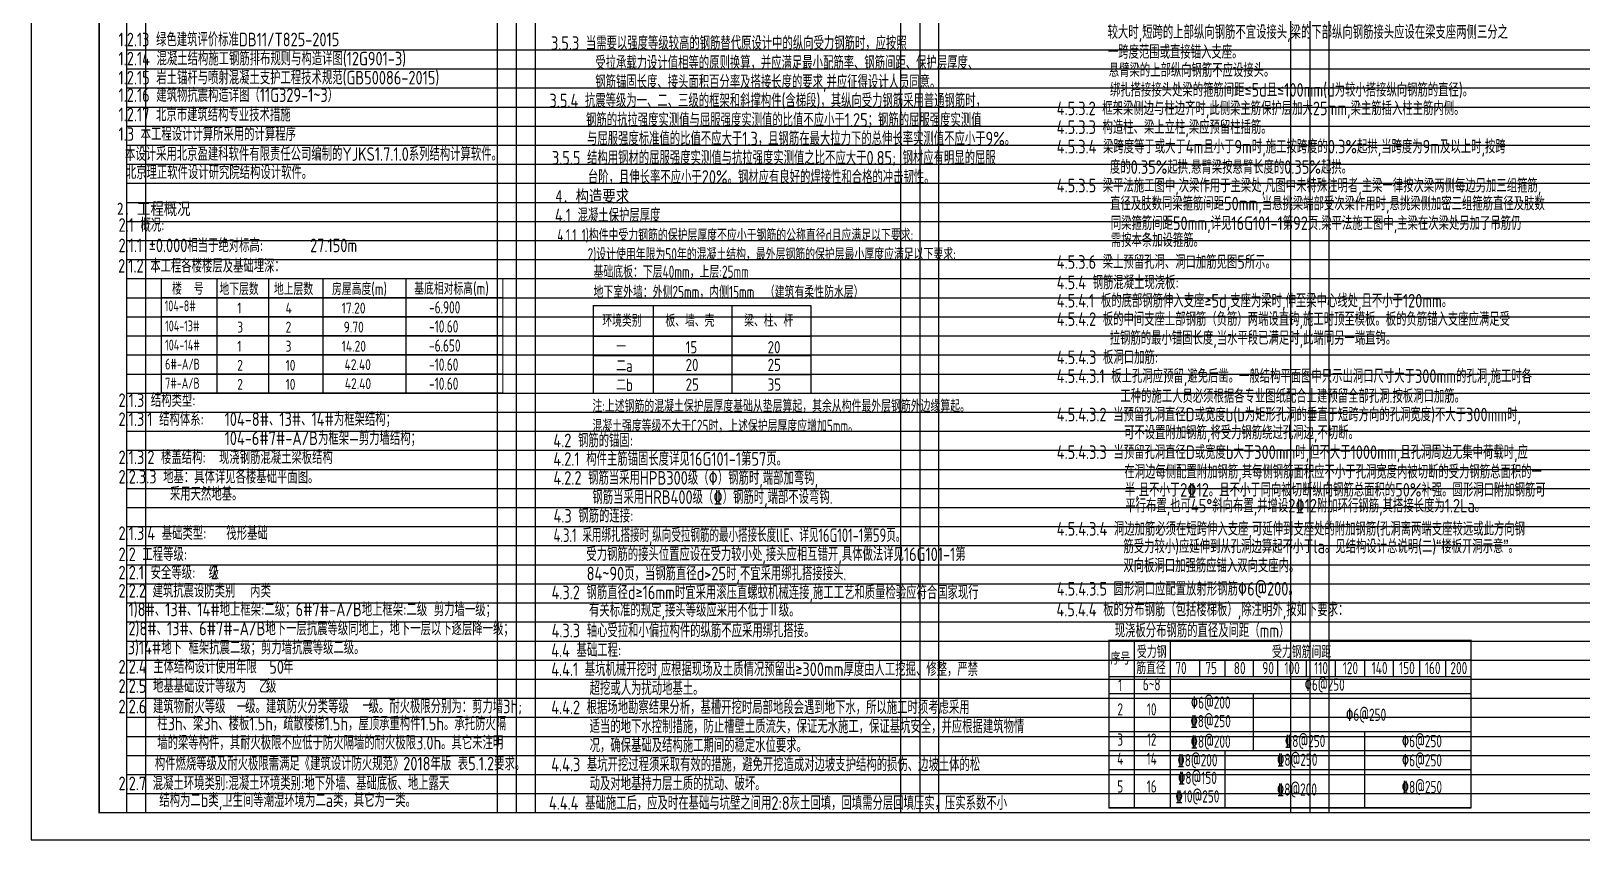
# Model space of a CAD drawing. Extents: x -67167 to 417929, y -86205 to 407116.
# Drawn here: x 215469 to 272418, y 273280 to 302971 of the extents above; entities that cross this region are included whole.
import ezdxf
from ezdxf.enums import TextEntityAlignment as Align

# ---------------------------------------------------------------- set-up
doc = ezdxf.new("R2010")
doc.units = 0
doc.header["$LTSCALE"] = 1000
for name, color, linetype in [('3', 3, 'Continuous'), ('H', 7, 'Continuous'), ('h1', 7, 'Continuous'), ('SHEET_LINE', 6, 'Continuous'), ('字', 3, 'Continuous')]:
    doc.layers.add(name, color=color, linetype=linetype)
doc.layers.add('位置线', color=252, linetype='Continuous', plot=False)
doc.layers.add('别墅1#~5#$0$修改', color=6, linetype='Continuous', plot=False)
doc.styles.add('-黑体', font='simhei.ttf')
doc.styles.add('HZJD', font='tssdeng1.shx', dxfattribs={"width": 0.7, "bigfont": 'tssdchn.shx'})
doc.styles.add('TSSD', font='tssdeng.shx', dxfattribs={"width": 0.7, "bigfont": 'tssdchn.shx'})
doc.styles.add('TSSD_Dimension', font='Tssdeng.shx', dxfattribs={"width": 0.7, "bigfont": 'hztxt.shx'})

msp = doc.modelspace()

# ---------------------------------------------------------------- linework, layer by layer
at = {"linetype": 'Continuous'}
msp.add_lwpolyline([(215471.741, 273282.933), (320596.741, 273282.934), (320596.741, 332682.934), (215471.741, 332682.933)], close=True, dxfattribs=at)
at = {"layer": '3', "color": 6, "ltscale": 0.7}
for p, q in [((255046.742, 280607.157), (268340.981, 280607.157)), ((255046.742, 280607.157), (255046.742, 274461.04)), ((255976.119, 280607.157), (255976.119, 274461.04)), ((257296.119, 280607.157), (257296.119, 274461.04)), ((261233.96, 280607.157), (261233.96, 280595.366)), ((268340.981, 280607.157), (268340.982, 274461.041)), ((257296.119, 279893.21), (268340.981, 279893.21)), ((258371.472, 279893.21), (258371.472, 279284.986)), ((259297.914, 279893.21), (259297.914, 279284.986)), ((260348.314, 279893.21), (260348.314, 279284.986)), ((261233.96, 279893.21), (261233.96, 279284.986)), ((262284.36, 279893.21), (262284.36, 279284.986)), ((263349.739, 279893.21), (263349.739, 279284.986)), ((264430.094, 279893.21), (264430.094, 279284.986)), ((265480.494, 279893.21), (265480.494, 279284.986)), ((266456.005, 279893.21), (266456.005, 279284.986)), ((267401.561, 279893.21), (267401.561, 279284.986)), ((255046.742, 279284.986), (268340.981, 279284.986)), ((255046.742, 278661.04), (268340.981, 278661.041)), ((260348.314, 278661.04), (260348.314, 276561.04)), ((255046.742, 277261.04), (268340.981, 277261.041)), ((264430.094, 277261.04), (264430.094, 274461.04)), ((255046.742, 276561.04), (268340.981, 276561.041)), ((259297.914, 276561.04), (259297.914, 274461.04)), ((255046.742, 275861.04), (257296.119, 275861.04)), ((257296.119, 275861.04), (268340.981, 275861.041)), ((255046.742, 274461.04), (268340.982, 274461.041))]:
    msp.add_line(p, q, dxfattribs=at)
at = {"layer": '3', "color": 6, "ltscale": 0.7, "const_width": 50}
msp.add_lwpolyline([(255046.742, 280607.157), (268340.981, 280607.157), (268340.982, 274461.041), (255046.742, 274461.04), (255046.742, 280607.157)], dxfattribs=at)
at = {"layer": 'H'}
for p, q in [((220250.843, 293882.933), (220250.843, 289682.933)), ((236108.659, 292892.491), (241208.637, 292892.491)), ((236108.659, 292892.491), (236108.659, 289672.743)), ((238308.559, 292892.491), (238308.559, 289672.743)), ((241204.637, 292892.491), (241204.637, 289672.743)), ((241204.637, 292892.491), (241204.637, 289672.743)), ((241208.637, 292892.491), (244104.637, 292892.491)), ((244104.637, 292892.491), (244104.637, 289672.743)), ((244104.637, 292892.491), (244104.637, 289672.743)), ((232790.551, 292482.933), (220250.843, 292482.933)), ((232790.551, 291782.933), (220250.843, 291782.933)), ((236108.659, 291766.997), (241208.637, 291766.997)), ((241208.637, 291766.997), (244104.637, 291766.997)), ((232790.551, 291082.933), (220250.843, 291082.933)), ((236108.659, 291066.997), (241208.637, 291066.997)), ((241208.637, 291066.997), (244104.637, 291066.997)), ((232790.551, 290382.933), (220250.843, 290382.933)), ((236108.659, 290366.997), (241208.637, 290366.997)), ((241208.637, 290366.997), (244104.637, 290366.997)), ((232790.551, 289682.933), (220250.843, 289682.933)), ((232790.551, 289682.933), (220250.843, 289682.933)), ((232790.551, 289682.933), (220250.843, 289682.933))]:
    msp.add_line(p, q, dxfattribs=at)
at = {"layer": 'H', "const_width": 40}
for points in [[(229238.595, 293882.933), (220250.843, 293882.933), (220250.843, 289682.933), (229238.595, 289682.933)], [(232790.551, 293882.933), (229238.595, 293882.933)], [(229238.595, 289682.933), (232790.551, 289682.933), (232790.551, 293882.933)], [(241208.637, 292892.491), (236108.659, 292892.491), (236108.659, 289672.743), (241208.637, 289672.743)], [(244104.637, 292892.491), (241208.637, 292892.491)], [(241208.637, 289672.743), (244104.637, 289672.743), (244104.637, 292892.491)]]:
    msp.add_lwpolyline(points, dxfattribs=at)
at = {"layer": 'SHEET_LINE'}
for points, const_width in [([(215471.741, 273282.933), (215471.741, 332682.933), (320596.741, 332682.934), (320596.741, 273282.934)], 5), ([(217971.741, 274282.933), (217971.741, 331682.933), (319596.741, 331682.934), (319596.741, 274282.934)], 50)]:
    msp.add_lwpolyline(points, close=True, dxfattribs=dict(at, const_width=const_width))
at = {"layer": '位置线', "ltscale": 0.7}
for p, q in [((218971.741, 331682.933), (218971.741, 274282.933)), ((219671.741, 331682.933), (219671.741, 274282.933)), ((232591.741, 274282.933), (232591.741, 331682.933)), ((233291.741, 274282.933), (233291.741, 331682.933)), ((233991.741, 274282.933), (233991.741, 331682.933)), ((247411.741, 274282.933), (247411.741, 331682.933)), ((248111.741, 274282.933), (248111.741, 331682.933)), ((248803.611, 274282.933), (248803.61, 331682.933)), ((261731.741, 274282.933), (261731.741, 331682.933)), ((262431.741, 274282.933), (262431.741, 331682.933)), ((263131.741, 274282.933), (263131.741, 331682.933)), ((218971.741, 302282.933), (291071.741, 302282.934)), ((218971.741, 301582.933), (291071.741, 301582.934)), ((218971.741, 300882.933), (291071.741, 300882.934)), ((218971.741, 300182.933), (291071.741, 300182.934)), ((218971.741, 299482.933), (291071.741, 299482.934)), ((218971.741, 298782.933), (291071.741, 298782.934)), ((218971.741, 298082.933), (291071.741, 298082.934)), ((218971.741, 297382.933), (291071.741, 297382.934)), ((218971.741, 296682.933), (291071.741, 296682.934)), ((218971.741, 295982.933), (291071.741, 295982.934)), ((218971.741, 295282.933), (291071.741, 295282.934)), ((218971.741, 294582.933), (291071.741, 294582.934)), ((218971.741, 293882.933), (291071.741, 293882.934)), ((218971.741, 293182.933), (291071.741, 293182.934)), ((218971.741, 292482.933), (291071.741, 292482.934)), ((218971.741, 291782.933), (291071.741, 291782.934)), ((218971.741, 291082.933), (291071.741, 291082.934)), ((218971.741, 290382.933), (291071.741, 290382.934)), ((218971.741, 289682.933), (291071.741, 289682.934)), ((218971.741, 288982.933), (291071.741, 288982.934)), ((218971.741, 288282.933), (291071.741, 288282.934)), ((218971.741, 287582.933), (291071.741, 287582.934)), ((218971.741, 286882.933), (291071.741, 286882.934)), ((218971.741, 286182.933), (291071.741, 286182.934)), ((218971.741, 285482.933), (291071.741, 285482.934)), ((218971.741, 284782.933), (291071.741, 284782.934)), ((218971.741, 284082.933), (291071.741, 284082.934)), ((218971.741, 283382.933), (291071.741, 283382.934)), ((218971.741, 282682.933), (291071.741, 282682.934)), ((218971.741, 281982.933), (291071.741, 281982.934)), ((218971.741, 281282.933), (291071.741, 281282.934)), ((218971.741, 280582.933), (291071.741, 280582.934)), ((218971.741, 279882.933), (291071.741, 279882.934)), ((218971.741, 279182.933), (291071.741, 279182.934)), ((218971.741, 278482.933), (291071.741, 278482.934)), ((218971.741, 277782.933), (291071.741, 277782.934)), ((218971.741, 277082.933), (291071.741, 277082.934)), ((218971.741, 276382.933), (291071.741, 276382.934)), ((218971.741, 275682.933), (291071.741, 275682.934)), ((218971.741, 274982.933), (291071.741, 274982.934)), ((218971.741, 274282.933), (291071.741, 274282.934))]:
    msp.add_line(p, q, dxfattribs=at)
at = {"layer": '别墅1#~5#$0$修改', "linetype": 'Continuous'}
for p, q in [((222448.094, 286882.933), (226718.792, 286882.933)), ((221806.763, 285482.933), (231244.344, 285482.933)), ((221806.763, 284782.933), (231244.344, 284782.933))]:
    msp.add_line(p, q, dxfattribs=at)
at = {"layer": '字'}
for p, q in [((222295.777, 293882.933), (222295.777, 289682.933)), ((224183.795, 293882.933), (224183.795, 289682.933)), ((226183.795, 293882.933), (226183.795, 289682.933)), ((229238.595, 289682.933), (229238.595, 293882.933)), ((232790.551, 293182.933), (220250.843, 293182.933))]:
    msp.add_line(p, q, dxfattribs=at)
at = {"layer": '字', "color": 1}
for p, q in [((224210.007, 293882.933), (227561.279, 293882.933)), ((222448.094, 284082.933), (224247.157, 284082.933)), ((221994.441, 282682.933), (222392.515, 282682.933)), ((223495.948, 281982.933), (224306.064, 281982.933)), ((224187.957, 278482.933), (224858.398, 278482.933)), ((223761.949, 277782.933), (224315.7, 277782.933))]:
    msp.add_line(p, q, dxfattribs=at)

# ---------------------------------------------------------------- texts
at = {"layer": '3', "color": 6, "ltscale": 0.7, "style": 'TSSD', "width": 0.8}
for s, p in [('直径及肢数同梁箍筋间距50mm,当悬挑梁端部受次梁作用时,悬挑梁侧加密三组箍筋直径及肢数', (255094.746, 296387.561)), ('同梁箍筋间距50mm,详见16G101-1第92页.梁平法施工图中,主梁在次梁处另加了吊筋仍', (255117.626, 295667.622)), ('需按本条加设箍筋。', (255117.626, 295045.349))]:
    msp.add_text(s, height=500, rotation=0.0000007, dxfattribs=at).set_placement(p)
at = {"layer": '3', "color": 6, "style": 'HZJD', "width": 0.7}
for s, p in [('4.1.1 1)构件中受力钢筋的保护层厚度不应小于钢筋的公称直径d且应满足以下要求:', (234794.321, 295252.33)), ('2)设计使用年限为50年的混凝土结构，最外层钢筋的保护层最小厚度应满足以下要求:', (235906.885, 294552.33)), ('-6.900', (230087.175, 292603.229)), ('-10.60', (230087.175, 291903.229)), ('-6.650', (230087.175, 291203.229)), ('-10.60', (230087.175, 290503.229)), ('-10.60', (230087.175, 289803.229))]:
    msp.add_text(s, height=450, rotation=0.0000007, dxfattribs=at).set_placement(p)
at = {"layer": '3', "style": 'HZJD', "width": 0.7}
for s, p in [('基础底板：下层40mm，上层:25mm', (236123.227, 293911.514, -600)), ('地下室外墙：外侧25mm，内侧15mm  （建筑有柔性防水层）', (236123.227, 293167.993, -600)), ('注:上述钢筋的混凝土保护层厚度基础从垫层算起，其余从构件最外层钢筋外边缘算起。', (236081.19, 288985.032)), ('混凝土强度等级不大于C25时，上述保护层厚度应增加5mm。', (236081.19, 288253.51))]:
    msp.add_text(s, height=450, rotation=0.0000007, dxfattribs=at).set_placement(p)
at = {"layer": '3', "color": 6, "ltscale": 0.7}
for s, style, width, p in [('4.2.1 构件主筋锚固长度详见16G101-1第57页。', 'TSSD', 0.8, (234649.86, 286864.548)), ('4.3.1 采用绑扎搭接时,纵向受拉钢筋的最小搭接长度l\x8elE\x8f、详见16G101-1第59页。', 'TSSD_Dimension', 0.7, (234654.288, 284066.302)), ('受力钢筋的接头位置应设在受力较小处,接头应相互错开,具体做法详见16G101-1第', 'TSSD', 0.8, (235860.698, 283366.702)), ('84~90页，当钢筋直径d>25时,不宜采用绑扎搭接接头.', 'TSSD', 0.8, (235871.444, 282659.335))]:
    msp.add_text(s, height=500, rotation=0.0000007, dxfattribs=dict(at, style=style, width=width)).set_placement(p, align=Align.BOTTOM_LEFT)
at = {"layer": '3', "color": 6, "ltscale": 0.7, "style": 'TSSD_Dimension', "width": 0.7}
for s, p in [('序号', (255468.577, 279966.479)), ('受力钢', (256620.391, 280208.086)), ('受力钢筋间距', (262124.157, 280208.086)), ('筋直径', (256593.518, 279617.492)), ('70', (257692.528, 279590.645)), ('75', (258799.792, 279590.645)), ('80', (259849.104, 279590.645)), ('90 ', (260989.369, 279590.645)), ('100', (261775.095, 279590.645)), ('110', (262839.331, 279590.645)), ('120', (263915.47, 279590.645)), ('140', (264986.602, 279590.645)), ('150', (265990.886, 279590.645)), ('160', (266935.654, 279590.645)), ('200', (267895.828, 279590.645)), ('1', (255462.129, 278966.699)), ('6~8', (256617.174, 278991.13)), ('2', (255462.129, 278074.298)), ('10', (256617.174, 278074.298)), ('3', (255462.129, 276966.061)), ('12', (256617.174, 276966.061)), ('4', (255462.129, 276266.061)), ('14', (256617.174, 276266.061)), ('5', (255462.129, 275243.915)), ('16', (256617.174, 275243.915))]:
    msp.add_text(s, height=450, rotation=0.0000007, dxfattribs=at).set_placement(p, align=Align.MIDDLE)
for s, p in [('\x826@250', (262969.599, 278983.389)), ('\x826@200', (258781.832, 278325.084)), ('\x848@250', (258781.832, 277641.758)), ('\x826@250', (264490.826, 277876.009)), ('\x848@200', (258781.832, 276890.08)), ('\x848@250', (262250.757, 276911.556)), ('\x826@250', (266538.856, 276907.211)), ('\x848@200', (258297.596, 276205.837)), ('\x848@250', (261961.39, 276224.305)), ('\x826@250', (266538.856, 276202.892)), ('\x848@150', (258296.95, 275559.976)), ('\x8410@250', (258296.95, 274876.65)), ('\x848@200', (261951.309, 275132.005)), ('\x848@250', (266538.856, 275225.136))]:
    msp.add_text(s, height=450, rotation=0.0000007, dxfattribs=at).set_placement(p, align=Align.MIDDLE_CENTER)
at = {"layer": 'H', "style": 'HZJD', "width": 0.8}
for s, p in [('环境类别', (236446.435, 292115.761)), ('板、墙、壳', (238762.211, 292115.761)), ('梁、柱、杆', (241656.466, 292115.761))]:
    msp.add_text(s, height=450, rotation=0.0000007, dxfattribs=at).set_placement(p)
at = {"layer": 'h1', "style": 'HZJD', "width": 0.8}
for s, p in [('15', (239506.22, 291141.404)), ('20', (242517.718, 291141.404)), ('一', (236957.974, 291161.515)), ('二a', (236957.974, 290461.515)), ('20', (239506.22, 290492.846)), ('25', (242517.718, 290492.846)), ('二b', (236957.974, 289761.515)), ('25', (239506.22, 289770.413)), ('35', (242517.718, 289770.413))]:
    msp.add_text(s, height=450, rotation=0.0000007, dxfattribs=at).set_placement(p)
at = {"layer": '字'}
for s, height, style, width, p in [('较大时,短跨的上部纵向钢筋不宜设接头,梁的下部纵向钢筋接头应设在梁支座两侧三分之', 500, 'TSSD', 0.8, (255000.248, 302682.637)), ('3.5.3 当需要以强度等级较高的钢筋替代原设计中的纵向受力钢筋时，应按照', 500, 'TSSD', 0.8, (234560.133, 302278.846)), ('一跨度范围或直接锚入支座。', 500, 'TSSD', 0.8, (255010.554, 301955.003)), ('      受拉承载力设计值相等的原则换算，并应满足最小配筋率、钢筋间距、保护层厚度、', 500, 'TSSD', 0.8, (234731.756, 301555.402)), ('悬臂梁的上部纵向钢筋不应设接头。', 500, 'TSSD', 0.8, (255042.123, 301283.461)), ('      钢筋锚固长度、接头面积百分率及搭接长度的要求,并应征得设计人员同意。', 500, 'TSSD', 0.8, (234731.756, 300852.874)), ('3.5.4 抗震等级为一、二、三级的框架和斜撑构件(含梯段)，其纵向受力钢筋采用普通钢筋时，', 500, 'TSSD', 0.8, (234507.243, 300169.973, -300)), ('绑扎搭接接头处梁的箍筋间距≤5d且≤100mm(d为较小搭接纵向钢筋的直径)。', 500, 'TSSD', 0.8, (255084.64, 300559.993)), ('4.5.3.2 框架梁侧边与柱边齐时,此侧梁主筋保护层加大25mm,梁主筋插入柱主筋内侧。', 500, 'TSSD', 0.8, (253131.555, 299882.581)), ('钢筋的抗拉强度实测值与屈服强度实测值的比值不应小于1.25；钢筋的屈服强度实测值', 500, 'TSSD', 0.8, (235848.677, 299458.188, -300)), ('4.5.3.3 构造柱、梁上立柱,梁应预留柱插筋。', 500, 'TSSD', 0.8, (253131.555, 299191.639)), ('与屈服强度标准值的比值不应大于1.3，且钢筋在最大拉力下的总伸长率实测值不应小于9%%%。', 500, 'TSSD', 0.8, (235884.677, 298774.926, -300)), ('4.5.3.4 梁跨度等于或大于4m且小于9m时,施工按跨度的0.3%%%起拱,当跨度为9m及以上时,按跨', 500, 'TSSD', 0.8, (253131.555, 298477.984)), ('3.5.5 结构用钢材的屈服强度实测值与抗拉强度实测值之比不应大于0.85; 钢材应有明显的屈服', 500, 'TSSD', 0.8, (234594.414, 298070.909)), ('台阶，且伸长率不应小于20%%%。钢材应有良好的焊接性和合格的冲击韧性。', 500, 'TSSD', 0.8, (235917.251, 297362.822)), ('度的0.35%起拱.悬臂梁按悬臂长度的0.35%起拱。', 500, 'TSSD', 0.8, (255087.08, 297727.984)), ('4.5.3.5 梁平法施工图中,次梁作用于主梁处,凡图中未特殊注明者,主梁一律按次梁两侧每边另加三组箍筋,', 500, 'TSSD', 0.8, (253131.555, 297048.495)), ('2. 工程概况', 450, '-黑体', 0.8, (218625.882, 296227.267)), ('4.5.3.6 梁上预留孔洞、洞口加筋见图5所示。', 500, 'TSSD', 0.8, (253131.555, 294243.433)), ('4.5.4 钢筋混凝土现浇板:', 500, 'TSSD', 0.8, (253131.555, 293493.433)), ('楼  号', 450, 'HZJD', 0.8, (220646.623, 293291.179)), ('地下层数', 450, 'HZJD', 0.8, (222387.262, 293276.856)), ('地上层数', 450, 'HZJD', 0.8, (224387.262, 293276.856)), ('房屋高度(m)', 450, 'HZJD', 0.8, (226521.411, 293276.856)), ('基底相对标高(m)', 450, 'HZJD', 0.8, (229540.986, 293291.179)), ('4.5.4.1 板的底部钢筋伸入支座≥5d,支座为梁时,伸至梁中心线处,且不小于120mm。', 500, 'TSSD', 0.8, (253131.555, 292822.599)), ('104-8#', 400, 'HZJD', 0.7, (220378.095, 292684.081)), ('1', 400, 'TSSD', 0.8, (223041.404, 292603.229)), ('4', 400, 'TSSD', 0.8, (224816.416, 292603.229)), ('17.20', 400, 'TSSD', 0.8, (226877.805, 292603.229)), ('104-13#', 400, 'HZJD', 0.7, (220394.097, 291946.555)), ('3', 400, 'TSSD', 0.8, (223041.404, 291903.229)), ('2', 400, 'TSSD', 0.8, (224816.416, 291903.229)), ('9.70', 400, 'TSSD', 0.8, (226949.671, 291903.229)), ('4.5.4.2 板的中间支座上部钢筋（负筋）两端设直钩,施工时顶至模板。板的负筋锚入支座应满足受', 500, 'TSSD', 0.8, (253131.555, 292148.166)), ('104-14#', 400, 'HZJD', 0.7, (220394.097, 291246.555)), ('1', 400, 'TSSD', 0.8, (223041.404, 291203.229)), ('3', 400, 'TSSD', 0.8, (224816.416, 291203.229)), ('14.20', 400, 'TSSD', 0.8, (226877.805, 291203.229)), ('拉钢筋的最小锚固长度,当水平段已满足时,此端同另一端直钩。', 500, 'TSSD', 0.8, (255077.736, 291452.141)), ('4.5.4.3 板洞口加筋:', 500, 'TSSD', 0.8, (253131.555, 290745.322)), ('6#-A/B', 400, 'HZJD', 0.7, (220394.097, 290546.555)), ('2', 400, 'TSSD', 0.8, (223041.404, 290503.229)), ('10', 400, 'TSSD', 0.8, (224816.416, 290503.229)), ('42.40', 400, 'TSSD', 0.8, (226981.744, 290526.645)), ('4.5.4.3.1 板上孔洞应预留,避免后凿。一般结构平面图中只示出洞口尺寸大于300mm的孔洞,施工时各', 500, 'TSSD', 0.8, (253131.555, 290055.216)), ('7#-A/B', 400, 'HZJD', 0.7, (220394.097, 289846.555)), ('2', 400, 'TSSD', 0.8, (223041.404, 289803.229)), ('10', 400, 'TSSD', 0.8, (224816.416, 289803.229)), ('42.40', 400, 'TSSD', 0.8, (226990.904, 289826.645)), ('工种的施工人员必须根据各专业图纸配合土建预留全部孔洞.按板洞口加筋。', 500, 'TSSD', 0.8, (255468.747, 289322.558)), ('4.5.4.3.2 当预留孔洞直径D或宽度b(b为矩形孔洞的垂直于短跨方向的孔洞宽度)不大于300mm时,', 500, 'TSSD', 0.8, (253131.555, 288643.17)), ('可不设置附加钢筋,将受力钢筋绕过孔洞边,不切断。', 500, 'TSSD', 0.8, (255604.646, 287983.711)), ('4.5.4.3.3 当预留孔洞直径D或宽度b大于300mm时,但不大于1000mm,且孔洞周边无集中荷载时,应', 500, 'TSSD', 0.8, (253131.555, 287262.983)), ('在洞边每侧配置附加钢筋,其每侧钢筋面积应不小于孔洞宽度内被切断的受力钢筋总面积的一', 500, 'TSSD', 0.8, (255614.338, 286545.983)), ('半,且不小于2\x8412。且不小于同向被切断纵向钢筋总面积的50%%%补强。圆形洞口附加钢筋可', 500, 'TSSD', 0.8, (255634.467, 285880.64)), ('4.5.4.3.4 洞边加筋必须在短跨伸入支座,可延伸到支座处的附加钢筋(孔洞离两端支座较远或此方向钢', 500, 'TSSD', 0.8, (253131.555, 284448.491)), ('筋受力较小)应延伸到从孔洞边算起不小于la。见结构设计总说明(二)“楼板开洞示意”。', 500, 'TSSD', 0.8, (255579.96, 283804.004)), ('双向板洞口加强筋应锚入双向支座内。', 500, 'TSSD', 0.8, (255579.96, 283104.004)), ('4.5.4.3.5 圆形洞口应配置放射形钢筋\x826@200。', 500, 'TSSD', 0.8, (253131.555, 282248.491)), ('4.5.4.4 板的分布钢筋（包括楼梯板）,除注明外,按如下要求：', 500, 'TSSD', 0.8, (253120.035, 281489.066)), ('4.4.4 基础施工后，应及时在基础与坑壁之间用2:8灰土回填，回填需分层回填压实，压实系数不小', 500, 'TSSD', 0.8, (234486.377, 274385.327))]:
    msp.add_text(s, height=height, rotation=0.0000007, dxfattribs=dict(at, style=style, width=width)).set_placement(p)
at = {"layer": '字', "style": 'TSSD', "width": 0.8}
for s, p in [('1.2.13 绿色建筑评价标准DB11/T825-2015', (218681.958, 302259.246)), ('1.2.14 混凝土结构施工钢筋排布规则与构造详图(12G901-3)', (218681.958, 301559.246)), ('1.2.15 岩土锚杆与喷射混凝土支护工程技术规范(GB50086-2015)', (218681.958, 300859.246)), ('1.2.16 建筑物抗震构造详图（11G329-1~3）', (218682.74, 300219.193)), ('1.2.17 北京市建筑结构专业技术措施', (218682.74, 299505.063)), ('1.3 本工程设计计算所采用的计算程序', (218681.958, 298789.672)), ('本设计采用北京盈建科软件有限责任公司编制的YJKS1.7.1.0系列结构计算软件。', (218922.297, 298056.088)), ('北京理正软件设计研究院结构设计软件。', (218951.396, 297384.148)), ('2.1 概况:                    ', (218682.735, 295453.208)), ('2.1.1 %%P0.000相当于绝对标高:', (218682.74, 294703.316)), ('2.1.2 本工程各楼楼层及基础埋深： ', (218667.874, 293952.742)), ('2.1.3 结构类型:', (218682.74, 289022.214)), ('2.1.3.1 结构体系:     ', (218682.74, 288325.173)), ('4.2 钢筋的锚固:', (234649.86, 287543.866)), ('2.1.3.2 楼盖结构:', (218682.741, 286926.538)), ('2.2.3.3 地基：具体详见各楼基础平面图。', (218682.741, 286212.875)), ('4.2.2 钢筋当采用HPB300级（\x82）钢筋时,端部加弯钩,', (234649.86, 286168.6)), ('采用天然地基。', (220570.188, 285583.374)), ('钢筋当采用HRB400级（\x84）钢筋时,端部不设弯钩.', (236082.797, 285464.027)), ('4.3 钢筋的连接:', (234654.288, 284779.214)), ('平行布置,也可45%%D斜向布置,并增设2\x8412附加环行钢筋,其搭接长度为1.2La。', (255649.911, 285150.763)), ('2.1.3.4 基础类型: ', (218682.741, 284140.377)), ('2.2 工程等级:', (218682.741, 283364.884)), ('2.2.1 安全等级:  级', (218682.741, 282695.485)), ('2.2.2 建筑抗震设防类别', (218682.741, 282026.877)), ('4.3.2 钢筋直径d≥16mm时宜采用滚压直螺蚊机械连接,施工工艺和质量检验应符合国家现行', (234582.807, 281966.166)), ('有关标准的规定,接头等级应采用不低于Ⅱ级。', (235957.646, 281323.074)), ('4.4 基础工程:', (234570.806, 279847.581)), ('2.2.4 主体结构设计使用年限    年', (218682.741, 279240.116)), ('4.4.1 基坑机械开挖时,应根据现场及土质情况预留出≥300mm厚度由人工挖掘、修整，严禁', (234570.806, 279147.581)), ('2.2.5 地基基础设计等级为   级', (218682.741, 278529.646)), ('超挖或人为扰动地基土。', (235981.031, 278447.581)), ('2.2.6 建筑物耐火等级   级。建筑防火分类等级   级。耐火极限分别为：剪力墙3h;', (218682.741, 277779.646)), ('4.4.2 根据场地勘察结果分析，基槽开挖时局部地段会遇到地下水，所以施工时须考虑采用', (234570.806, 277747.581)), ('柱3h、梁3h、楼板1.5h，疏散楼梯1.5h，屋顶承重构件1.5h。承托防火隔', (220105.526, 277150.09)), ('适当的地下水控制措施，防止槽壁土质流失，保证无水施工，保证基坑安全，并应根据建筑物情', (235981.031, 277047.581)), ('况，确保基础及结构施工期间的稳定水位要求。', (235981.031, 276347.581)), ('构件燃烧等级及耐火极限需满足《建筑设计防火规范》2018年版 表5.1.2要求。', (220016.672, 275682.933)), ('4.4.3 基坑开挖过程须采取有效的措施，避免开挖造成对边坡支护结构的损伤、边坡土体的松', (234570.806, 275647.581)), ('动及对地基持力层土质的扰动、破坏。', (235981.031, 274947.581)), ('结构为二b类,卫生间等潮湿环境为二a类，其它为一类。', (220180.592, 274337.615))]:
    msp.add_text(s, height=500, rotation=0.0000007, dxfattribs=at).set_placement(p, align=Align.BOTTOM_LEFT)
at = {"layer": '字', "style": '-黑体', "width": 0.8}
msp.add_text('4. 构造要求', height=450, rotation=0.0000007, dxfattribs=at).set_placement((236080.361, 296907.933), align=Align.MIDDLE_CENTER)
at = {"layer": '字', "color": 2, "style": 'TSSD', "width": 0.8}
msp.add_text('4.1 混凝土保护层厚度', height=500, rotation=0.0000007, dxfattribs=at).set_placement((234705.35, 295955.9))
at = {"layer": '字', "color": 0, "style": 'TSSD', "width": 0.8}
for s, p in [('27.150m', (225716.628, 294703.316)), ('104-8#、13#、14#为框架结构；', (222577.587, 288325.173)), ('104-6#7#-A/B为框架—剪力墙结构；', (222577.587, 287625.173)), ('现浇钢筋混凝土梁板结构', (222371.73, 286926.538)), (' 筏形基础', (222398.844, 284140.377)), ('2', (222068.922, 282695.485)), ('丙类', (223517.57, 282026.877)), ('50', (224217.861, 279229.646)), ('乙', (223844.369, 278519.177)), ('一', (223025.587, 277769.177)), ('一', (227637.67, 277807.148))]:
    msp.add_text(s, height=500, rotation=0.0000007, dxfattribs=at).set_placement(p, align=Align.BOTTOM_LEFT)
at = {"layer": '字', "color": 1, "style": 'TSSD', "width": 0.8}
for s, p in [('1)8#、13#、14#地上框架:二级；6#7#-A/B地上框架:二级 剪力墙一级；', (219051.51, 281341.631)), ('2)8#、13#、6#7#-A/B地下一层抗震等级同地上，地下一层以下逐层降一级；', (219046.589, 280641.631)), ('4.3.3 轴心受拉和小偏拉构件的纵筋不应采用绑扎搭接。', (234582.807, 280566.166)), ('3)14#地下 框架抗震二级；剪力墙抗震等级二级。', (219018.834, 279941.631)), ('墙的梁等构件，其耐火极限不应低于防火隔墙的耐火极限3.0h。其它未注明', (220105.526, 276450.09))]:
    msp.add_text(s, height=500, rotation=0.0000007, dxfattribs=at).set_placement(p, align=Align.BOTTOM_LEFT)
at = {"layer": '字', "style": 'TSSD', "width": 0.8}
msp.add_text('现浇板分布钢筋的直径及间距（mm）', height=500, rotation=0.0000007, dxfattribs=at).set_placement((258469.828, 280991.035), align=Align.MIDDLE)
at = {"layer": '字', "color": 6, "style": 'TSSD', "width": 0.8}
msp.add_text('2.2.7 混凝土环境类别:混凝土环境类别:地下外墙、基础底板、地上露天', height=500, rotation=0.0000007, dxfattribs=at).set_placement((218682.741, 274957.246), align=Align.BOTTOM_LEFT)

doc.saveas('drawing.dxf')
